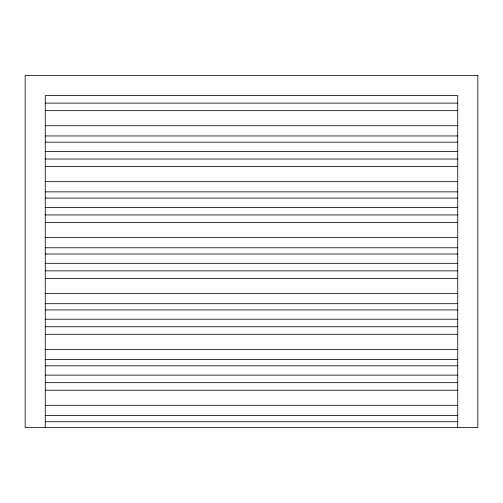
<?xml version="1.0" encoding="UTF-8"?>
<svg xmlns="http://www.w3.org/2000/svg" width="503" height="503" viewBox="0 0 503 503"><rect width="100%" height="100%" fill="white"/><g stroke="black" fill="none" stroke-linecap="round" stroke-linejoin="round"><path stroke-width="0.75" d="M45.27 103.115L457.73 103.115M45.27 110.66L457.73 110.66M45.27 125.75L457.73 125.75M45.27 135.955L457.73 135.955M45.27 142.179L457.73 142.179M45.27 151.485L457.73 151.485M45.27 159.03L457.73 159.03M45.27 166.575L457.73 166.575M45.27 181.665L457.73 181.665M45.27 191.869L457.73 191.869M45.27 198.094L457.73 198.094M45.27 207.393L457.73 207.393M45.27 214.938L457.73 214.938M45.27 222.483L457.73 222.483M45.27 237.573L457.73 237.573M45.27 247.778L457.73 247.778M45.27 254.002L457.73 254.002M45.27 263.308L457.73 263.308M45.27 270.853L457.73 270.853M45.27 278.398L457.73 278.398M45.27 293.488L457.73 293.488M45.27 303.693L457.73 303.693M45.27 309.917L457.73 309.917M45.27 319.216L457.73 319.216M45.27 326.761L457.73 326.761M45.27 334.306L457.73 334.306M45.27 349.396L457.73 349.396M45.27 359.601L457.73 359.601M45.27 365.832L457.73 365.832M45.27 375.131L457.73 375.131M45.27 382.676L457.73 382.676M45.27 390.221L457.73 390.221M45.27 405.311L457.73 405.311M45.27 415.516L457.73 415.516M45.27 421.74L457.73 421.74M457.73 427.55L457.73 95.57L45.27 95.57L45.27 427.55M477.85 75.45L25.15 75.45L25.15 427.55L477.85 427.55L477.85 75.45"/></g></svg>
